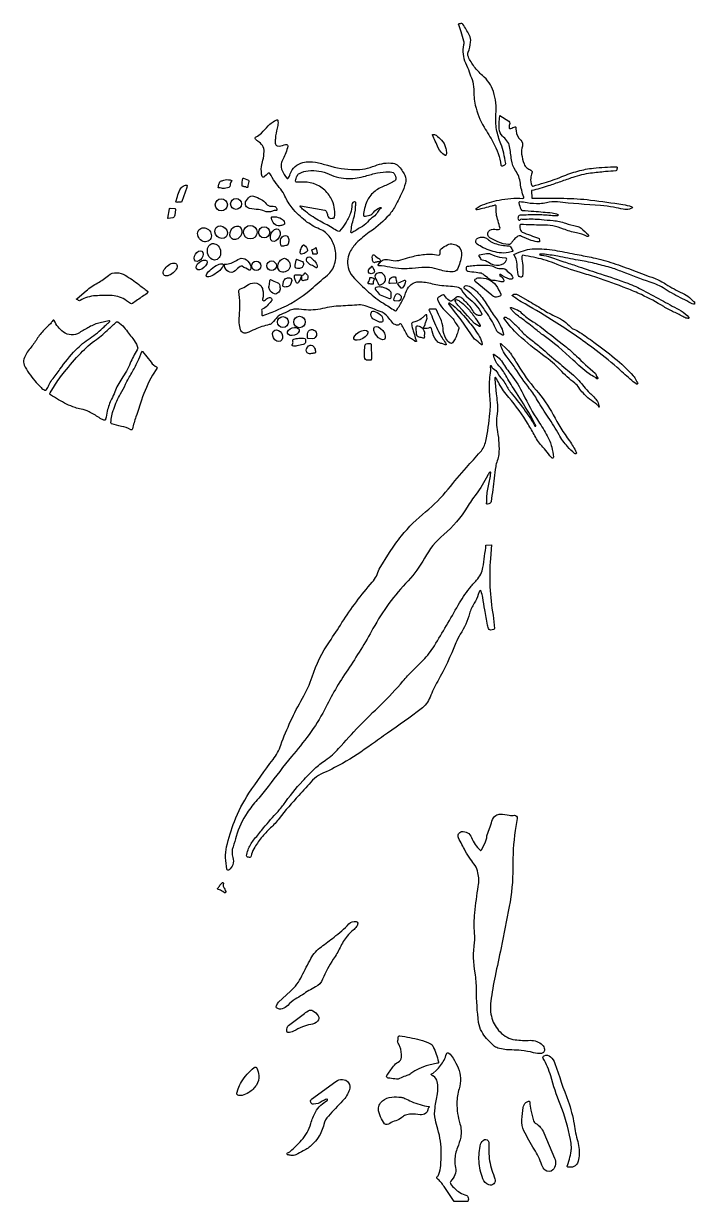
# Model space of a CAD drawing. Header units: millimetres. Extents: x 4131 to 16294, y 1859 to 7086.
# Drawn here: x 13585 to 16294, y 1863 to 6618 of the extents above; entities that cross this region are included whole.
import ezdxf

# ---------------------------------------------------------------- set-up
doc = ezdxf.new("R2010")
doc.units = ezdxf.units.MM

msp = doc.modelspace()

# ---------------------------------------------------------------- linework, layer by layer
at = {"color": 0}
for points in [[(15340.6, 6614.3), (15350.6, 6586, -0.025081), (15361.7, 6548.9, -0.115349), (15361.9, 6532.3, 0.164594), (15369.7, 6459.3, -0.021016), (15384.7, 6423, -0.000119), (15396, 6392, -0.088972), (15402.6, 6353.7, 0.053855), (15409.2, 6288.7, 0.086432), (15444.7, 6200.2, -0.010463), (15481.5, 6137.8, -0.091503), (15512.7, 6046.6, 0.436556), (15517.1, 6043.6, 0.055148), (15529, 6047.8, 0.344562), (15532, 6053.7, -0.004821), (15524, 6095.2, 0.055847), (15512.8, 6132.4, -0.054979), (15495.2, 6190.8, -0.070676), (15492.6, 6251.9, 0.10437), (15482.5, 6343.5, 0.141234), (15437.7, 6409.2, -0.060541), (15404.6, 6444.2, -0.05227), (15381.1, 6484.1, -0.201529), (15380.5, 6503, 0.064951), (15390.3, 6543.2, 0.149762), (15384.7, 6572.1, 0.019796), (15359.2, 6616, 0.290329), (15354.5, 6618.3, 0.003021), (15341.3, 6616.5, 0.631256), (15340.6, 6614.3, -6.406367)], [(15508, 6247.1), (15544.6, 6223.8, -0.323661), (15547.9, 6215.4, 0.05753), (15545.6, 6198, 0.56101), (15551.8, 6194.1, -0.044956), (15570.1, 6201.1, -0.483516), (15572.9, 6199, 0.009129), (15573.8, 6185.5, 0.189652), (15592.7, 6147, -0.292029), (15599.1, 6123, 0.108598), (15596.3, 6091.2, 0.053931), (15605.9, 6051.3, 0.143733), (15616.7, 6036.3, 0.059393), (15633.5, 6026.3, -0.40925), (15638, 6014.7, 0.07364), (15632.8, 5994.5, 0.13446), (15637.6, 5964.5, 0.386394), (15643.3, 5962, -0.01454), (15686.8, 5975.5, 0.029629), (15758.9, 6000.3, -0.029065), (15823.3, 6022.6, -0.043367), (15886.3, 6034.5, -0.018918), (15977.7, 6040.3, -0.541032), (15982, 6034, 0.095388), (15980.7, 6027.6, -0.395244), (15976.6, 6023.3, 0.007066), (15934.8, 6020.3, 0.010163), (15874.9, 6013.9, 0.052194), (15802.8, 5996.9, -0.000948), (15753.5, 5979.8, -0.000953), (15703.7, 5962.8, -0.028362), (15636.4, 5944.1), (15636.8, 5912.9), (15686.8, 5912.9, -0.001164), (15766.3, 5912.7, -0.029707), (15874.9, 5905.7, -0.006528), (16004.3, 5888, -0.045478), (16041.1, 5878.9, -0.654854), (16041.6, 5873.3, -0.047514), (16031.9, 5869.2, -0.137243), (16006.5, 5868.5, 0.018511), (15967.6, 5876.7, 0.024869), (15914.4, 5883.1, -0.007021), (15740.7, 5897.9, 0.085539), (15696.3, 5894.7, -0.050337), (15669.8, 5890.9, -0.053078), (15618.1, 5894.3, 0.010703), (15588.8, 5898.7, 0.534654), (15584.8, 5894.1, 0.020677), (15592.9, 5868.5, 0.298381), (15598.8, 5864, -0.005928), (15645.9, 5860.5, 0.000414), (15719, 5854.2, -0.113225), (15742.3, 5846.7, -0.748243), (15741.2, 5842.3, -0.033189), (15713.5, 5843.1, 0.026713), (15655.2, 5845.7, 0.001131), (15589.8, 5844.9, 0.269981), (15583.8, 5841.2, 0.169589), (15581.7, 5828.7, 0.722493), (15591, 5827.3, -0.330828), (15595, 5829.3, 0.06001), (15610.5, 5828.5, -0.041804), (15675.9, 5827.2, 0.006023), (15723.6, 5822.9, -0.065382), (15773.4, 5812.3, 0.042651), (15817.6, 5800.8, -0.138503), (15836.6, 5791.7, -0.004441), (15865.3, 5766.1, -0.867811), (15860.5, 5759, 0.066085), (15817.4, 5773.4, -0.045988), (15765.2, 5788.6, 0.096146), (15677.6, 5804.9, -0.017935), (15593.7, 5807.2, 0.426765), (15588.3, 5802.3, 0.102341), (15591.8, 5783.8, 0.197973), (15598.8, 5776.6, 0.021112), (15664.9, 5751.8, -0.289998), (15667.6, 5748.6, -0.001714), (15668.7, 5739.5, -0.471432), (15665.8, 5736.6, -0.06719), (15635.3, 5743, -0.023429), (15596.3, 5759, 0.287632), (15576.3, 5756.5, 0.052096), (15562.6, 5742.8, 0.033634), (15555.4, 5732.5, -0.275386), (15543.1, 5725.9, -0.099272), (15500.1, 5736.7, -0.021181), (15467.7, 5753.8, -0.456792), (15463, 5779, -0.29545), (15488.2, 5787.5, 0.145688), (15506.9, 5788.2, 0.377772), (15509.1, 5792, 0.033292), (15501, 5821.2, -0.106313), (15493.7, 5879.6, 0.518444), (15488, 5884.5, 0.001202), (15475.4, 5881.1, -0.007809), (15416, 5866.4, -0.71725), (15413.1, 5871, -0.122466), (15428.4, 5882.4, -0.048865), (15504.9, 5905.7, -0.064554), (15601.3, 5912.4, 0.53754), (15604.7, 5916.9, -0.054436), (15591.1, 5973.7, 0.1197), (15571.6, 6025, -0.118196), (15555.1, 6068, 0.003822), (15547.7, 6121.5, 0.142455), (15536.8, 6145.3, 0.027962), (15518.5, 6164.3, -0.201233), (15505.1, 6193.7, -0.042025), (15508, 6247.1, 0.591425)], [(14545.4, 6040.5), (14551.5, 6066.2, 0.047822), (14556.4, 6101.3, 0.162889), (14549.3, 6125.7, 0.101252), (14532.1, 6142.3, -0.088155), (14521.6, 6151.9, -0.483065), (14523.8, 6161, 0.097797), (14545.4, 6176.4, -0.001248), (14572.2, 6204.8, -0.098725), (14607.7, 6229.8, -0.471047), (14611.2, 6228, -0.115851), (14611.2, 6206.6, 0.018764), (14602.8, 6164.8, 0.03352), (14601.7, 6152.7, 0.008447), (14601.6, 6135, 0.340027), (14609.3, 6125.1, 0.182876), (14638, 6128.3, -0.172476), (14647.7, 6129.5, -0.419315), (14651.9, 6122.9, -0.063934), (14632.8, 6071.5, 0.065572), (14625.6, 6051.9, 0.171682), (14628.9, 6024.4, 0.050144), (14648.2, 5993.5, 0.505699), (14653.5, 5993.6, 0.073159), (14662.2, 6010.9, -0.263881), (14713.3, 6057.3, -0.103176), (14764.4, 6058.1, -0.02772), (14812.7, 6046, 0.072359), (14922.6, 6028.6, 0.102037), (15004.1, 6044.4, -0.133137), (15077.7, 6054, -0.163631), (15097.5, 6044.2, -0.093069), (15124, 6005.6, -0.167241), (15126.6, 5974.2, -0.051702), (15111.3, 5932.2, -0.004381), (15088.4, 5886.4, -0.06172), (15060.7, 5845.3, -0.062615), (14987.7, 5780.3, 0.035712), (14935, 5738.2, 0.07691), (14905.6, 5701.1, 0.186581), (14895.3, 5633, 0.131645), (14913.7, 5597.8, 0.024063), (14978.4, 5534, 0.042888), (15038.4, 5488.8, -0.002668), (15084, 5459.8, 0.430479), (15092.8, 5462, 0.001573), (15114.6, 5500.8, 0.046938), (15131.4, 5538.9, -0.319026), (15181.6, 5575.6, -0.078256), (15235, 5568, 0.051452), (15265, 5562.1, 0.001221), (15334.3, 5555.8, -0.257845), (15353.3, 5543, 0.110533), (15380.2, 5510.7, -0.101901), (15435.4, 5446.6, -0.477503), (15433.1, 5441, -0.072236), (15425.7, 5439.8, -0.121494), (15413.4, 5442.7, -0.15703), (15401.9, 5454.3, 0.059077), (15387.8, 5475.3, 0.020092), (15358.3, 5507, 0.127441), (15344.5, 5515, 0.292832), (15328.7, 5510.2, -0.089236), (15314.9, 5498.9, -0.291036), (15304.2, 5499.6, -0.084371), (15284.1, 5520, 0.389283), (15275.7, 5521.9, 0.008052), (15261, 5513, 0.371986), (15257.3, 5501.1, 0.082953), (15279.9, 5466.2, 0.022439), (15311.7, 5434.5, -0.088125), (15325, 5417.1, 0.064779), (15339.2, 5396.8, -0.27181), (15341.9, 5383.7, 0.00204), (15335, 5362.7, -0.08286), (15317.3, 5328.7, -0.399114), (15308.1, 5327.2, -0.117653), (15290.3, 5346.6, -0.116656), (15278.8, 5387.4, 0.109024), (15268.2, 5427, -0.032626), (15252.9, 5461.9, 0.422569), (15246.5, 5464.8), (15224.8, 5464.6, 0.577366), (15222.5, 5460.5, -0.04961), (15233.1, 5437.8, 0.044798), (15265.7, 5365.6, 0.023427), (15291.6, 5324.3, -0.46476), (15290.9, 5321.6, -0.248839), (15284.2, 5321.9, 0.093845), (15270.4, 5327, -0.132077), (15258.4, 5332.4, -0.092943), (15245.3, 5348.1, -0.095914), (15232.5, 5386.5, 0.497263), (15225.6, 5390.5, -0.111048), (15204.4, 5386.5, -0.576306), (15201.3, 5392.4, 0.08542), (15207.3, 5407, -0.076357), (15212.4, 5420.1, 0.15514), (15214.2, 5428.6, 0.000411), (15213.1, 5441, 0.518774), (15210, 5442.7, 0.098477), (15203.7, 5438.1, -0.032671), (15195, 5429.7, -0.087097), (15173.2, 5417, -0.00553), (15155.7, 5410.8, 0.341181), (15152, 5405.3, 0.060361), (15155.6, 5387.2, -0.002814), (15161.4, 5369.3, -0.024061), (15168.3, 5343, 0.122325), (15171.3, 5336.8, -0.669344), (15169.9, 5334.1, -0.145886), (15163.7, 5336.7, 0.036113), (15146.6, 5348.3, -0.139791), (15132, 5363.6, -0.00157), (15111.1, 5403.4, 0.517105), (15103, 5404.5, -0.275225), (15090.3, 5400.8, -0.174338), (15072.9, 5412.7, 0.019092), (15056, 5434.3, 0.131522), (15024.5, 5456.3, -0.005431), (14965, 5478.5, 0.110936), (14939.3, 5482.3, -0.00696), (14866.8, 5477.9, 0.047629), (14792, 5467.3, -0.089878), (14717.3, 5463, 0.042112), (14676.9, 5464.5, 0.11468), (14656.9, 5458.9, -0.037537), (14624.7, 5444.2, 0.131061), (14610.7, 5434.3, -0.008524), (14589.3, 5409.6, -0.158536), (14577.2, 5402.6, 0.054671), (14519.3, 5383.4, -0.013298), (14487.1, 5369.6, -0.440988), (14461.4, 5382.2, -0.097319), (14456.4, 5436.9, 0.059015), (14454.8, 5536.8, -0.362479), (14461.6, 5547.6, 0.082622), (14486.7, 5560.6, -0.160711), (14517.9, 5571.1, -0.290815), (14547.8, 5552.3, -0.050001), (14550.5, 5544.7, -0.132732), (14549.8, 5505.1, 0.756181), (14557.8, 5500.1, -0.070458), (14574.5, 5511.4, -0.837821), (14585.1, 5496.9, 0.015785), (14568.8, 5478.8, -0.142262), (14549, 5465.7, 0.350077), (14546.2, 5461.5, -0.03213), (14546.5, 5443.5, 0.542179), (14552.5, 5439.2, 0.004778), (14609.8, 5461.9, 0.082853), (14745.7, 5545.9, -0.005377), (14812.1, 5602.6, 0.150104), (14841.1, 5647.3, 0.11871), (14843.6, 5706.2, 0.104865), (14823, 5754.2, 0.141957), (14780.4, 5788.5, -0.067696), (14722.8, 5822.1, -0.05405), (14669.5, 5874, -0.070438), (14640.6, 5921.2, 0.071808), (14623.4, 5949.2, -0.0446), (14579.3, 6012.7, 0.492589), (14572.9, 6013.6, -0.034035), (14555.1, 5998.4, -0.541081), (14548.3, 6000.8, -0.078019), (14545.4, 6040.5, 0.501171)], [(15287.2, 6086), (15287.2, 6086, -0.159078), (15259.1, 6117, 0.005607), (15236, 6169, -0.516771), (15236.9, 6170.7, -0.180535), (15250.5, 6167, -0.045675), (15272.7, 6147.9, -0.130019), (15289.2, 6118.2, -0.037844), (15292.6, 6099.4, -0.13267), (15290.4, 6086.5, -0.534095), (15287.2, 6086, 0.176153)], [(14473.5, 5994.4), (14492.8, 5985.4, -0.393725), (14494.8, 5980.5, 0.084404), (14490.6, 5959.5, -0.548133), (14485.9, 5956.7, 0.0834), (14476.2, 5959.6, 0.036537), (14471.8, 5959.9, -0.369453), (14468, 5963, -0.136169), (14471, 5992.7, -0.308315), (14473.5, 5994.4, 6.512065)], [(14703.3, 5882.7), (14801.7, 5864.9, -0.217294), (14807, 5861.2, -0.102165), (14811.9, 5847, 0.154061), (14817.7, 5834.5, 0.261342), (14826, 5831.8, -0.034618), (14836.4, 5833, 0.365695), (14840.9, 5837.3, 0.056055), (14841, 5867.1, 0.076127), (14831.4, 5903.3, 0.106377), (14800.9, 5945.6, 0.210307), (14703.4, 5977.9, -0.031337), (14688.7, 5977.4, -0.454733), (14683.5, 5983.8, -0.058987), (14688.8, 6002, -0.167948), (14698.9, 6013.2, -0.102578), (14734.8, 6024.2, -0.129893), (14819.3, 6010.1, 0.101682), (14897.6, 5992.6, 0.08182), (14965.5, 6002.6, -0.027778), (15014, 6015.1, -0.047158), (15059.2, 6019.8, -0.040027), (15072.6, 6018.9, -0.213557), (15081.3, 6013.3, -0.150536), (15088, 5989.8, -0.251123), (15084.3, 5983.3, -0.054326), (15042.8, 5962.8, 0.087619), (14999.3, 5937.6, 0.119421), (14971.3, 5899.4, 0.074207), (14957.4, 5844, 0.434103), (14959.9, 5841.1, 0.091093), (14982.9, 5844.5, 0.145877), (14997.7, 5855.2, -0.133142), (15025.4, 5876, -0.885264), (15027.7, 5871.8, 0.111451), (15014.1, 5856.5, -0.109572), (14998.4, 5838.6, 0.050928), (14974, 5816.6, -0.089595), (14945.1, 5794.3, 0.02745), (14926.2, 5783.1, -0.01902), (14911.1, 5773.9, -0.602953), (14907.1, 5776.5, -0.053761), (14917.8, 5830.5, 0.065138), (14925.7, 5876.4, -0.008567), (14926.8, 5893.7, 0.481681), (14921.1, 5898.9, 0.158842), (14914.7, 5895.7, 0.207181), (14910.9, 5886.4, -0.098783), (14905, 5852.4, -0.044311), (14885.2, 5812.2, -0.049268), (14861.4, 5780.6, -0.354715), (14854.1, 5779.5, -0.005623), (14831, 5793.6, 0.026342), (14804.2, 5808.4, -0.039613), (14746.9, 5842.2, -0.019465), (14715.7, 5865.9, -0.073311), (14702.1, 5880.9, -0.657916), (14703.3, 5882.7, 13.501336)], [(14199.5, 5898.6), (14206.2, 5920.5, -0.036768), (14216.3, 5946.7, -0.142564), (14229.5, 5961.5, -0.093861), (14241.8, 5966.4, -0.625812), (14245.7, 5961.2, 0.154915), (14244.8, 5956), (14224.4, 5900.2, -0.350605), (14218.7, 5896.8, 0.084472), (14203.4, 5896.2, -0.396911), (14199.5, 5898.6, 0.391131)], [(14425, 5982.3), (14421.8, 5977.5, 0.166063), (14418.7, 5965.2, -0.330804), (14413.5, 5956.9, -0.091609), (14390.7, 5952.5, -0.077302), (14384.7, 5953.4, 0.104445), (14373.1, 5954.5, -0.516005), (14371.2, 5956.5, 0.023417), (14372.8, 5965.6, -0.098416), (14377.2, 5978.7, -0.258387), (14384.4, 5983.1, 0.096545), (14389.6, 5984.4, -0.060499), (14398.8, 5987.3, -0.136908), (14425.2, 5984.9, -0.515719), (14425.6, 5983.3, 0.053047), (14425, 5982.3, -0.905989)], [(14481.8, 5899), (14492.8, 5914.3, -0.3263), (14514.1, 5921.2, -0.041827), (14544.3, 5908.4, -0.110925), (14565.1, 5890.8, 0.251054), (14586, 5881.1, -0.062917), (14599.4, 5880.2, -0.137889), (14602.1, 5878.9, -0.215932), (14607.6, 5866, -0.43995), (14604.3, 5863, 0.124035), (14589.8, 5861, -0.199272), (14557.3, 5861.2, 0.075634), (14534.2, 5867.1, -0.017821), (14497.2, 5872.1, -0.47316), (14481.8, 5899, 0.840965)], [(14176.9, 5872.3), (14195.8, 5871.3, -0.468935), (14198.2, 5868.2), (14195.6, 5844.2, -0.289554), (14187.6, 5834.3), (14169.4, 5830.9, -0.54102), (14167.7, 5832.7), (14173.8, 5869.7, -0.364897), (14176.9, 5872.3, 4.518293)], [(14589, 5838.4), (14598.3, 5838.2, -0.135457), (14626.5, 5829.7, -0.178955), (14638.7, 5813.9, -0.414579), (14634.1, 5805.2, -0.039052), (14619.9, 5802, -0.245104), (14597.6, 5809.8, -0.135213), (14585.9, 5832, -0.132838), (14586.2, 5836.8, -0.395555), (14589, 5838.4, 14.69858)], [(14624.3, 5723.4), (14622.7, 5734.1, -0.167754), (14626.1, 5752.9, -0.287508), (14643.1, 5762.2, -0.207107), (14651.3, 5758, -0.202302), (14656, 5742.6, -0.017683), (14654, 5729.1, -0.307664), (14647.6, 5722.5, 0.001422), (14630.9, 5719.1, -0.415507), (14624.3, 5723.4, 0.454416)], [(15559.8, 5697.7), (15543.3, 5694.1, -0.089901), (15505.9, 5693, -0.078883), (15441.1, 5713.3, -0.035237), (15416.1, 5728.1, -0.381478), (15412.1, 5744.7, -0.185073), (15422.1, 5753.5, -0.097802), (15439.1, 5756.1, -0.126959), (15453.7, 5751.7, -0.045707), (15465.8, 5742.7, 0.107859), (15487.3, 5730.6, 0.062336), (15544.3, 5720.5, -0.219174), (15550.8, 5717.1, -0.057884), (15560.6, 5700.8, -0.342949), (15559.8, 5697.7, -0.826265)], [(14730.8, 5698.7), (14726.3, 5695, -0.131224), (14707.9, 5686.9, -0.355044), (14703.5, 5689.5, -0.18646), (14703.7, 5704.4, -0.044247), (14713, 5722.8, -0.430035), (14718.1, 5723.9, -0.208804), (14731.6, 5701.8, -0.188138), (14730.8, 5698.7, -0.831763)], [(14768.3, 5687.5), (14760.7, 5687.7, 0.017924), (14754.2, 5687.5, -0.418821), (14752.8, 5688.8, 0.134697), (14748.5, 5702.7, -0.432691), (14749, 5704.9, -0.049682), (14761.5, 5710.3, 0.281308), (14763.4, 5712.5, -0.829575), (14766.1, 5712.6, 0.01715), (14769.8, 5697.8, -0.097985), (14770.4, 5690.3, -0.262629), (14768.3, 5687.5, -0.489939)], [(15016.4, 5643.7), (15029.1, 5658.8, -0.24781), (15046.9, 5666, -0.018528), (15077.5, 5661.8, 0.120539), (15108, 5663.8, -0.006645), (15145.3, 5675, -0.038709), (15196.6, 5685.5, -0.077303), (15260.9, 5683.6, 0.324181), (15266.3, 5686.2, 0.190294), (15267.4, 5695, -0.278442), (15271.4, 5708.2, -0.076063), (15296.5, 5724.9, -0.302974), (15341, 5717.9, -0.251086), (15353.6, 5681.4, -0.070239), (15337, 5627.2, -0.283907), (15320, 5616.1, -0.086614), (15264.4, 5624.3, 0.056103), (15224, 5632.8, 0.047833), (15192.6, 5632.8, -0.01045), (15142, 5629, -0.019715), (15110.7, 5628.5, -0.050696), (15064.6, 5634.3, 0.04455), (15019.4, 5640.6, -0.146923), (15016.4, 5641.7, -0.515141), (15016.4, 5643.7, 2.012164)], [(16293.9, 5485.9), (16289.9, 5485.9, -0.136476), (16279.9, 5488.7, 0.024567), (16246.3, 5506.8, -0.031263), (16175.1, 5546.3, 0.06466), (16115, 5574.6, -0.02053), (16003.6, 5615.6, 0.027192), (15953, 5633.4, 0.013843), (15890.2, 5649.9, 0.014529), (15824.3, 5663.2, -0.006845), (15742.4, 5678.5, 0.026055), (15681.2, 5687.5, 0.071401), (15670.2, 5687, 0.766859), (15670, 5684, 0.065304), (15676.7, 5682.6, -0.068424), (15713.2, 5674.9, 0.010529), (15773.8, 5654.4, -0.007829), (15827.4, 5636.7, 0.006923), (15915.2, 5607.5, -0.012311), (16024.5, 5569.8, -0.037696), (16088, 5540.4, 0.006451), (16168.6, 5497, -0.006816), (16240.4, 5458.2, -0.103395), (16271, 5431.6, -0.678795), (16268.4, 5427.2, -0.088196), (16251.5, 5433.2, 0.024058), (16211.3, 5453.6, -0.03222), (16169.7, 5475.5, 0.028759), (16079.9, 5523.7, 0.015545), (16021.4, 5548.6, 0.013055), (15899.2, 5592.7, 0.009233), (15834, 5613, -0.026577), (15727.1, 5650.4, 0.053465), (15643.5, 5674.7, -0.006556), (15601.6, 5682.7, 0.373044), (15597.9, 5680.6, 0.142235), (15597.1, 5667.2, -0.090177), (15599.8, 5599.2, -0.423711), (15593, 5594.2, -0.311783), (15582.7, 5604.3, -0.041309), (15578.3, 5645.2, 0.144275), (15565.3, 5685.6), (15586.3, 5694.9, -0.108195), (15656, 5709.1, -0.040434), (15740.3, 5701, -0.004527), (15821, 5685.8, -0.003566), (15884.4, 5672.9, -0.028566), (15966.1, 5650.6, -0.008893), (16048.5, 5621.3, -0.001599), (16132, 5589.7, -0.05189), (16178.7, 5566.1, 0.038102), (16245.6, 5529.9, -0.067066), (16274.3, 5512.1, -0.041479), (16290.1, 5496.7, 0.26538), (16293.9, 5495.4)], [(14395.2, 5646.9), (14404.8, 5647.4, 0.085877), (14428.7, 5653, 0.057849), (14450.4, 5665.4, -0.280061), (14478.5, 5667.8, -0.167058), (14500.1, 5646, -0.195954), (14501.4, 5624.7, -0.450038), (14496.5, 5622.6, -0.02429), (14467.8, 5638.1, 0.304146), (14459.9, 5637.7, 0.036969), (14439.2, 5619.8, -0.363403), (14411.6, 5617.3, -0.182383), (14396, 5640.1, -0.066816), (14395.2, 5646.9, 0.274165)], [(14689.7, 5665.9), (14706.9, 5659.5, -0.375381), (14714.9, 5644.6, -0.110028), (14709.8, 5633.9, -0.204687), (14703.4, 5630.3, -0.042589), (14686.3, 5630, -0.397182), (14681.2, 5635.5, -0.082262), (14686.1, 5663.4, -0.038212), (14687.2, 5665.9, -0.423873), (14688.5, 5666.3), (14689.7, 5665.9)], [(14743.3, 5675.2), (14756.4, 5663.6, -0.104108), (14769.5, 5646.1, -0.167645), (14770.6, 5635.2, -0.53326), (14764.7, 5633, 0.056608), (14746.9, 5642.9, -0.156316), (14729.2, 5657.9, -0.182408), (14727.2, 5667.6, -0.523174), (14743.3, 5675.2, -20.952662)], [(15022.1, 5656.5), (15016.5, 5656.3, 0.101655), (15003.7, 5653.2, -0.425356), (14996.7, 5655.9, -0.139339), (14993.6, 5680.8, -0.609707), (15001.7, 5683.5, 0.054034), (15022, 5667.7, -0.356915), (15025.2, 5658.2, -0.368218), (15022.1, 5656.5, -0.290167)], [(15531.3, 5671.3), (15518, 5672.7, -0.090101), (15479.8, 5683.8, 0.141566), (15454.6, 5688.5, 0.040385), (15425.1, 5683.1, 0.640069), (15424.1, 5677.8, -0.191302), (15429.7, 5669.4, 0.338198), (15436.2, 5663.8, -0.142955), (15462.6, 5654.5, 0.186042), (15506.1, 5643.1, 0.263206), (15535.7, 5664.5, 0.552734), (15531.3, 5671.3, -0.381696)], [(13800.9, 5507.6), (13838, 5539.3, -0.051807), (13884.4, 5571.3, 0.051541), (13927.7, 5601, -0.192945), (13961.2, 5612.3, -0.117277), (13994.8, 5602.3, -0.036409), (14050.6, 5564.4, 0.010465), (14085, 5538.3, -0.461584), (14085.5, 5532, -0.056913), (14065.7, 5516.3, 0.026153), (14025, 5487.9, -0.326736), (14016.7, 5487.7, -0.010827), (14000.4, 5499.4, 0.153572), (13942.5, 5519.9, 0.023772), (13875.6, 5519.1, 0.118438), (13813.5, 5500.2, -0.272052), (13807.2, 5500.2, -0.006784), (13800.1, 5504.5, -0.735478), (13800.9, 5507.6, 2.150822)], [(14993.8, 5635.6), (14996.1, 5631, 0.00024), (15000.6, 5622.4, -0.320216), (14999.1, 5612.5, -0.273478), (14984.8, 5608.5, -0.48531), (14978.5, 5623.3, -0.046783), (14983.3, 5630.4, -0.192585), (14987.4, 5632.6, 0.349813), (14989.2, 5634.4, -0.031211), (14989.7, 5637.4, -0.706946), (14993.1, 5637.8, -0.06462), (14993.8, 5635.6, -1.963469)], [(15023.7, 5562.6), (15036.5, 5569.3, 0.232135), (15046.1, 5582.2, 0.242007), (15038.9, 5605.7, 0.250932), (15019.1, 5612, 0.198564), (15005, 5602.9, 0.281272), (15004.5, 5592.6, -0.008435), (15018.6, 5565.2, 0.335842), (15023.7, 5562.6, 1.996572)], [(15426.6, 5610.8), (15412, 5612.8, 0.00365), (15379.2, 5617.1, -0.404783), (15373.3, 5624.5, 0.037488), (15373.4, 5634.2, -0.409533), (15377.3, 5638.6, 0.011264), (15400.1, 5640.9, -0.05024), (15460.5, 5642.2, -0.100199), (15490.1, 5633.7, 0.174204), (15517.9, 5629.9, -0.223001), (15527.8, 5627.6, -0.012224), (15548.6, 5610.4, -0.141123), (15560, 5592.9, -0.438051), (15556.1, 5586.3, -0.130739), (15546.8, 5586.7, -0.085235), (15511.1, 5605.1, 1.01484), (15508.4, 5601.4, -0.133545), (15524.3, 5582, -0.504563), (15521, 5576.1, -0.102169), (15506.5, 5577.2, 0.063476), (15483.7, 5580.8, -0.156056), (15463.7, 5587.9, -0.011518), (15440.6, 5606.2, 0.190557), (15426.6, 5610.8, -0.538604)], [(14620.3, 5553.9), (14621, 5549.6, -0.252338), (14615.6, 5534.4, -0.030567), (14607.5, 5527.8, -0.241007), (14598.8, 5526.5, -0.202289), (14577.6, 5545.5, -0.180696), (14576.4, 5559.4, 0.061901), (14579.7, 5581.4, -0.576529), (14584.3, 5583.9, 0.0711), (14609, 5573.3, -0.274018), (14618, 5564.2, -0.009623), (14620.3, 5553.9, -3.070638)], [(14632.4, 5558.8), (14634.9, 5576.3, -0.250123), (14644.4, 5589.4, -0.133005), (14658.6, 5592, -0.423686), (14667.8, 5580.9, -0.090237), (14663, 5565, -0.188821), (14653.9, 5557, -0.112451), (14636.7, 5554.7, -0.348344), (14632.4, 5558.8, 0.295924)], [(14682.1, 5603.8), (14700.1, 5604, -0.437493), (14705.6, 5598.1, -0.160611), (14698.7, 5581.3, 0.126108), (14694.8, 5573.2, -0.685058), (14687.6, 5572, -0.016889), (14681.5, 5583, -0.095839), (14679.2, 5591.1, -0.0556), (14679.5, 5601.1, -0.321236), (14682.1, 5603.8, 2.901411)], [(14710.9, 5602.1), (14714.9, 5604, 0.232981), (14719.8, 5610.1, -0.647201), (14723.3, 5610.9, 0.061002), (14731, 5602.6, -0.257157), (14733.3, 5596.9, 0.005166), (14732, 5586.5, -0.310921), (14729.2, 5583.4, -0.030593), (14712.9, 5580.2, -0.454788), (14709.3, 5583.4, 0.024598), (14708.6, 5600.3, -0.29327), (14709.1, 5601.3, -0.048636), (14710.9, 5602.1, 1.912529)], [(15000.8, 5585.5), (14999, 5582.3, 0.203833), (14997.2, 5568.9, -0.540284), (14994.3, 5565.6, 0.009502), (14979.7, 5567.3, -0.551476), (14976.8, 5572.9, 0.092345), (14982.6, 5588.2, 0.014896), (14983, 5591, -0.41831), (14985.8, 5593.2, -0.093389), (15001.5, 5588.1, -0.771659), (15000.8, 5585.5, -0.330303)], [(15090.4, 5569.7), (15065.1, 5568.6, -0.555325), (15061.6, 5573.8, 0.122692), (15063.6, 5585, -0.286877), (15066.6, 5590.6, -0.080889), (15081.1, 5596.1, -0.404921), (15087.7, 5591.9, -0.019931), (15091.4, 5573.3, -0.21368), (15090.4, 5569.7, -0.88789)], [(15109.8, 5550.5), (15097.9, 5564.2, -0.483225), (15099.2, 5571.3, -0.040561), (15123.7, 5581.8, -0.546145), (15127.4, 5578.8, -0.162639), (15114.8, 5551.2, -0.352271), (15109.8, 5550.5, -0.038823)], [(15475.6, 5521.6), (15409.2, 5577.2, -0.459212), (15409.1, 5586, -0.169868), (15422.6, 5591.5, -0.102224), (15462.1, 5585.3, -0.154081), (15492.5, 5561.5, -0.056358), (15511.9, 5525.1, -0.421603), (15508.8, 5518.2, 0.029955), (15500.1, 5514.4, -0.189618), (15489.9, 5513.4, -0.12013), (15475.6, 5521.6, 0.067862)], [(15025.1, 5523), (15059.2, 5509, 0.32774), (15069.6, 5511.6), (15069.6, 5528.5, 0.248801), (15063.3, 5540.5, 0.092489), (15033.9, 5553.4, 0.124417), (15007.9, 5552.9, 0.535005), (15005.4, 5545.5, -0.005666), (15020.3, 5526, 0.18487), (15025.1, 5523, 2.770141)], [(15101, 5497.6), (15083.9, 5498.2, -0.463214), (15080.2, 5502.9, -0.080932), (15088.2, 5524.2, -0.419711), (15098.1, 5526.8, -0.165657), (15109.3, 5517.4, -0.331628)], [(15519.5, 5360.6), (15505, 5368.6, -0.167599), (15494.7, 5379.8, 0.047656), (15458, 5446.5, 0.012697), (15427.4, 5489.1, 0.081763), (15367.5, 5546, -0.777135), (15372.7, 5560.6, -0.129439), (15395.6, 5552.2, -0.064822), (15426.9, 5523.5, -0.040559), (15461.2, 5475.4, 0.02497), (15494.4, 5425.7, -0.057653), (15514.1, 5391.5, -0.054598), (15523.1, 5362.3, -0.781354), (15519.5, 5360.6, 0.221652)], [(15581, 5523.1), (15620.7, 5500.3, -0.009755), (15679.6, 5464.8, 0.034524), (15737.3, 5433.9, -0.103483), (15794.5, 5392.3, 0.122293), (15806.5, 5384.2, -0.059263), (15831.6, 5371.5, -0.013631), (15887.4, 5332.3, -0.007639), (15971.2, 5267.9, -0.043428), (16047.1, 5196.2, -0.077556), (16052.8, 5187.3, 0.055313), (16064.4, 5167.3, -0.843661), (16060.1, 5162.8, -0.033413), (16034.3, 5182.8, 0.001767), (15981.5, 5229.6, 0.020352), (15884.4, 5308.1, 0.020324), (15717.4, 5422.1, 0.011845), (15594.7, 5494.8, -0.041939), (15565.3, 5514.6, 0.080628), (15560.1, 5517.6, -0.564147), (15559.2, 5522.1, -0.186596), (15569.6, 5526.1, -0.123237), (15581, 5523.1, 21.590151)], [(15406.5, 5344.4), (15351.6, 5421.4), (15325.3, 5456), (15301.7, 5487.1, -0.849083), (15304.5, 5490.1, 0.015741), (15318.8, 5481.1, -0.104956), (15318.8, 5481.1, -0.041495), (15384.7, 5411.8, -0.045414), (15426.1, 5353.1, 0.019247), (15426.1, 5353.1, -0.137974), (15436.7, 5323.8, -0.677584), (15433.1, 5322, 0.018625), (15406.5, 5344.4, -0.138726)], [(15425.4, 5395.1), (15406.5, 5407.9), (15377.9, 5437.6), (15358.8, 5459.9), (15338.5, 5481.7, -0.105644), (15328.1, 5499, -0.59266), (15332.3, 5503.5, -0.093413), (15345.3, 5497.6, -0.046292), (15373.5, 5473.5, -0.038443), (15403.1, 5438.1, 0.00315), (15410.4, 5428, -0.036466), (15428.5, 5399.1, -0.642836), (15425.4, 5395.1, -0.499298)], [(15554.9, 5471.5), (15573.9, 5464.4, -0.106217), (15594.8, 5451, 0.060332), (15642.9, 5413.7, -0.031645), (15677.8, 5389.6, 0.000634), (15771, 5316.6, -0.029521), (15817.4, 5275.7, 0.022267), (15892.9, 5207.2, -0.155507), (15895.6, 5203, 0.100672), (15903.5, 5187.1, -0.966093), (15900.3, 5184.5, 0.105219), (15892.2, 5190.4, -0.059322), (15868.3, 5204.7, -0.0259), (15804.2, 5259.7, 0.03361), (15681.7, 5361.4, -0.016393), (15644.8, 5390, 0.021034), (15592.4, 5429.8, -0.058671), (15558.1, 5460.2, -0.036353), (15551.1, 5469.3, -0.650551), (15552.8, 5471.9, -0.0237), (15554.9, 5471.5, -42.037032)], [(15022.2, 5412.6), (15001, 5423.1, -0.266776), (14987.7, 5443, -0.192489), (14991.6, 5455.2, -0.311942), (14999, 5457.3, -0.08242), (15026.1, 5442.7, -0.227458), (15035.5, 5423.9, -0.026575), (15035.3, 5417.3, -0.330591), (15031, 5412.4, -0.113108), (15022.2, 5412.6, -0.260624)], [(15546.8, 5424.1), (15559.4, 5412.6, -0.026418), (15590.4, 5381.4, 0.053624), (15633.1, 5342.7, -0.024432), (15673.9, 5310, 0.009327), (15743.3, 5250.6, -0.006789), (15805, 5198.4, -0.053556), (15847.3, 5152.9, 0.054903), (15871.8, 5126.6, -0.069691), (15901.9, 5092.4, -0.118832), (15909.5, 5071.1, -0.896088), (15907.4, 5070.6, 0.169207), (15900.1, 5080, -0.06317), (15844.2, 5126.9, -0.044379), (15827.6, 5148.4, 0.086454), (15810.9, 5166.6, -0.03871), (15751.8, 5220, 0.047633), (15686.4, 5277, -0.030491), (15584, 5360.2, -0.05565), (15525.5, 5427.4, -0.590152), (15528.4, 5433.3, -0.174018), (15535.6, 5431.1, 0.044845), (15546.8, 5424.1, -19.654458)], [(13928.7, 5418.1), (13894.7, 5410.3, 0.070013), (13849.7, 5393, 0.012578), (13810.8, 5370.2, -0.307517), (13745.8, 5372.8, -0.131801), (13709.2, 5418.9, 0.633786), (13702.6, 5419.1, -0.082051), (13693.2, 5406.5, 0.004895), (13668, 5381.4, 0.057489), (13638.5, 5343.8, -0.040203), (13611.4, 5306.8, 0.096959), (13586.7, 5263.5, 0.188029), (13587.9, 5239.7, 0.050544), (13606.8, 5206.5, 0.040147), (13656, 5148.3, 0.098262), (13670.6, 5138.4, 0.340691), (13677.2, 5140.2, 0.07105), (13687.5, 5158.4, -0.077339), (13699.8, 5179.6, 0.017234), (13732.1, 5222.5, -0.037065), (13795.7, 5300.3, -0.058578), (13853.5, 5348.5, 0.0518), (13910.1, 5394.4, -0.029569), (13924.2, 5406.8, 0.033953), (13932.4, 5414.3, 0.704426), (13930.5, 5418.2, -0.040378), (13928.7, 5418.1, -0.412032)], [(13692.9, 5126.7), (13710.1, 5155.4, -0.035722), (13750, 5212.2, -0.01706), (13816.1, 5287.9, -0.050844), (13879.6, 5343.3, 0.043234), (13927.8, 5384, -0.026359), (13960.1, 5413.4, -0.309393), (13965.6, 5413.8, -0.10231), (13991.6, 5391, 0.004755), (14026, 5346.3, -0.058729), (14044.4, 5316, -0.251498), (14043.5, 5300.8, 0.039467), (14015.8, 5247.2, -0.052444), (13981.5, 5184.8, 0.063236), (13953.3, 5130.7, -0.033667), (13940.5, 5102.1, 0.075542), (13923.3, 5053.3, -0.012158), (13916.3, 5020.7, -0.448517), (13909.6, 5017.1, -0.060709), (13889.7, 5027.2, 0.03423), (13849.4, 5050.6, 0.067189), (13817.1, 5061.5, -0.035427), (13793.2, 5067.8, -0.055892), (13725.9, 5099.7, 0.009279), (13693.8, 5118.8, -0.510675), (13692.9, 5126.7, 1.028782)], [(14752.9, 5345.9), (14734.6, 5346.1, -0.370112), (14731.9, 5348.6, -0.089176), (14732.8, 5370.7, -0.203204), (14739.4, 5379.9, -0.250506), (14757, 5381, -0.350345), (14767.8, 5359.3, -0.324327), (14752.9, 5345.9, -0.5107)], [(15171.6, 5364.5), (15170.5, 5391.3, -0.451557), (15177, 5397.6, -0.178034), (15195, 5389.2, -0.218279), (15203.6, 5365.7, 0.034327), (15203.4, 5351.7, -0.51256), (15198.9, 5348, 0.011292), (15182.1, 5352.2, -0.331295), (15171.6, 5364.5, 0.279588)], [(14696.5, 5347.8), (14711.3, 5348.7, -0.115938), (14720.3, 5347.2, -0.316211), (14722.9, 5342.9, 0.062275), (14723.6, 5333.2, -0.223065), (14722.2, 5327.6, -0.176937), (14714, 5322.7, 0.019329), (14688.9, 5317, -0.118208), (14672.4, 5316.5, -0.570861), (14670.1, 5323, 0.268335), (14672.4, 5334.8, -0.411235), (14676.5, 5343.6, -0.071918), (14696.5, 5347.8, 1.997775)], [(14986.2, 5258.7), (14970.1, 5259.4, -0.358051), (14963, 5265.8, -0.095594), (14965, 5321.2, -0.39491), (14973.2, 5326.7, 0.074389), (14983.9, 5326.5, -0.487572), (14988.8, 5321.7), (14989.8, 5267, -0.073666), (14989.1, 5261, -0.328816), (14986.2, 5258.7, -0.351745)], [(15512.8, 5325.9), (15535.2, 5305.2, -0.057086), (15550.9, 5286.9, -0.013838), (15580.2, 5240.9, 0.043256), (15654.3, 5138.7, -0.055582), (15723.6, 5038.1, 0.033999), (15789.4, 4933, -0.040672), (15817, 4887.6, -0.842744), (15809.4, 4882, -0.015867), (15782, 4910, -0.059792), (15747.2, 4958.4, 0.025981), (15703.8, 5028.5, -0.020928), (15660.3, 5097, 0.034515), (15628.6, 5144.1, -0.021692), (15569.2, 5227.8, 0.026213), (15537.8, 5271, -0.058727), (15518.7, 5301.4, -0.066099), (15510.9, 5325.6, -1.020815), (15512.8, 5325.9, -2.204054)], [(14065.3, 5294.3), (14099.8, 5250.5, 0.104808), (14122.2, 5231.8, -0.545836), (14122.7, 5226.2), (14106, 5198, 0.058919), (14061.6, 5098.2, -0.011956), (14039, 5030.9, 0.035713), (14025, 4981.8, -0.507379), (14017.9, 4978.5, 0.083526), (13980.4, 4992, -0.035446), (13940.8, 5002.2, -0.343242), (13937.6, 5007.1, -0.065743), (13948.9, 5062, -0.044437), (13976.4, 5122.8, 0.015382), (13996.9, 5162, -0.024174), (14021.8, 5207.5, 0.033284), (14045.5, 5252.8, 0.010856), (14062.5, 5293.9, -0.582685), (14065.3, 5294.3, -3.856659)], [(15484, 5283.1), (15499.1, 5272.1, -0.099619), (15519, 5250.2, 0.033452), (15553.7, 5200.1, -0.057987), (15602.6, 5121.7, 0.035148), (15664.1, 5012.2, -0.018878), (15699.7, 4953.6, -0.06417), (15717.7, 4908.3, -0.040705), (15724.6, 4867.7, -0.719737), (15717.5, 4864.6, -0.029376), (15704.3, 4881.1, 0.034321), (15682.3, 4908, -0.065048), (15649.5, 4953.6, 0.01222), (15622.4, 5001.1, 0.043228), (15544.3, 5108.4, -0.055673), (15505.8, 5164.1, 0.014249), (15491.9, 5188.4, 0.613483), (15488.4, 5188.2, 0.204722), (15488.5, 5182.9), (15493.8, 5123.7, 0.008373), (15497.3, 5089.8, -0.06705), (15496.8, 5042.7, 0.084846), (15498.5, 4969.8, -0.066877), (15503.9, 4879, -0.079143), (15497.7, 4852.7, 0.064705), (15491.5, 4829.3, 0.002321), (15479.6, 4736.4, -0.008842), (15472.9, 4688.6, -0.211585), (15468.5, 4681.9, -0.094667), (15458.4, 4677.8, -0.565951), (15454.1, 4682.5, 0.081008), (15456.1, 4698.1, -0.072801), (15462, 4752.3, 0.033492), (15471.9, 4804.1, 0.783687), (15466.5, 4806.2, 0.034171), (15458.1, 4792.1, -0.045031), (15412.2, 4718.3, 0.023846), (15376.2, 4665.7, -0.078631), (15281.4, 4555.2, 0.092428), (15203.7, 4459.3, -0.066146), (15137.6, 4368.5, 0.064296), (14995.9, 4175.4, -0.022886), (14893.8, 4008.9, 0.033789), (14799.8, 3847.7, -0.047012), (14737.7, 3747.6, -0.010259), (14667.2, 3658.4, 0.012072), (14573, 3538.5, -0.020967), (14528.7, 3484.1, 0.030867), (14487.8, 3431.9, 0.085315), (14443.9, 3336.5, -0.020998), (14430.8, 3294.6, 0.164493), (14429.9, 3251.3, -0.160487), (14429.6, 3221.7, -0.135686), (14415.3, 3200.8, -0.587469), (14405.8, 3204.4, -0.020945), (14400.9, 3249.9, -0.07464), (14404.7, 3294.4, -0.033643), (14436.6, 3396.9, -0.054136), (14495.2, 3510.4, -0.016727), (14592.4, 3646.9, 0.077531), (14624.1, 3705.4, -0.045393), (14711.4, 3894.2, 0.051757), (14750.2, 3980.9, -0.070602), (14820, 4122.5, 0.007859), (14870.8, 4199.6, -0.036316), (14992.6, 4363, 0.107539), (15021.1, 4415.5), (15063, 4482.4, -0.030847), (15111.2, 4549.7, -0.051307), (15208.5, 4646.9, 0.052906), (15299.7, 4738.7, -0.012807), (15373.5, 4825.9, -0.000456), (15429.6, 4888.7, 0.133697), (15451.4, 4932.2, 0.024609), (15468.3, 5044.8, 0.049907), (15468.3, 5112.3, -0.042502), (15467.3, 5181.5, -0.019669), (15471.2, 5217, 0.114705), (15469.8, 5234.2, -1.039813), (15474.1, 5235.4, 0.212512), (15481.5, 5225.6, -0.147999), (15499.5, 5207.2, 0.062923), (15517, 5181.9, -0.061229), (15531.8, 5160.7, 0.051686), (15557.3, 5122.5, -0.015898), (15611.1, 5053.4, -0.028053), (15650, 4993.2, 1.041786), (15653.7, 4995.5, -0.038717), (15645.4, 5009.8, 0.025304), (15624.6, 5048.5, 0.008235), (15567.6, 5138.8, -0.01993), (15532.4, 5197.8, 0.065464), (15504.1, 5236.7, -0.074632), (15490.3, 5256.4, -0.085713), (15482.4, 5282.6, -0.838306), (15484, 5283.1, -3.492453)], [(14729.1, 5307), (14733.1, 5313.7, -0.324549), (14746.8, 5319.6, -0.245598), (14760.4, 5308.1, -0.096071), (14763.7, 5291.3, -0.437506), (14760, 5287.9, 0.111996), (14752.6, 5286.8, -0.169681), (14735.3, 5286.2, -0.473097), (14727.7, 5304.7, -0.013936), (14729.1, 5307, 0.822039)], [(15452.2, 4512.9), (15473.9, 4513.3), (15469.8, 4458.4, 0.061057), (15480.7, 4229.1, -0.026321), (15486.9, 4176.2, -0.387839), (15483.1, 4171.5, 0.005009), (15471.5, 4169.5, -0.281663), (15465.7, 4171.8, -0.121189), (15458.1, 4189.6, 0.002749), (15447.4, 4251.6, -0.003422), (15439, 4300.5, 0.040313), (15432.6, 4326.5, 0.645083), (15426.5, 4327.1, 0.064132), (15420.5, 4312.9, -0.075952), (15404.7, 4277.7, 0.07428), (15385.9, 4236.1, -0.073188), (15348.5, 4152.9, 0.048769), (15330.5, 4117.5, -0.033852), (15257.2, 3962.6, 0.031307), (15226.3, 3898.1, -0.135335), (15190.6, 3851.4, -0.01215), (15054.6, 3753.5, 0.009359), (14989.3, 3707, -0.031259), (14872.4, 3631.3, -0.021844), (14785.5, 3587.3, 0.102904), (14752.4, 3563.1, -0.002549), (14696.2, 3501.7, 0.021569), (14617.5, 3408.7, -0.041578), (14582.3, 3370.4, 0.038111), (14544.9, 3330.2, 0.036637), (14515.1, 3286.6, 0.087663), (14503.8, 3256, -0.426341), (14497.1, 3251.5, 0.011767), (14489.3, 3253, -0.394613), (14485.9, 3257.5, -0.064262), (14491.6, 3281.9, -0.078454), (14514, 3321.1, -0.002757), (14547.1, 3362.1, -0.015606), (14604.9, 3428.5, 0.03098), (14634.3, 3464.5, -0.029825), (14712.4, 3560.5, -0.016394), (14760, 3609.1, -0.042396), (14804.1, 3644.5, 0.063671), (14857.1, 3691.1, -0.022009), (15027.8, 3868, 0.028918), (15117, 3963.1, -0.020027), (15154.9, 4004.9, -0.004984), (15198.2, 4048.3, 0.062785), (15243.8, 4105.8, 0.007783), (15339.9, 4269.9, -0.039445), (15385.6, 4337.9, -0.021285), (15414.6, 4371.4, 0.148515), (15439.8, 4421.9, 0.015898), (15452.2, 4512.9, 0.535163)], [(15433.8, 3281.7), (15447.2, 3307.3, 0.108191), (15455.9, 3339.3), (15466.5, 3367.8, 0.022599), (15476.4, 3398.4, -0.177961), (15492.6, 3421.3, -0.162465), (15509.8, 3426.2, -0.043099), (15546.3, 3421.5, 0.108292), (15566.8, 3421.5, -0.579283), (15577.9, 3409.2), (15570.6, 3359.9, 0.038929), (15560.3, 3209.2, -0.049282), (15546.4, 3053.4, -0.004449), (15513.2, 2886.7, -0.000601), (15489.3, 2772.6, 0.017373), (15471.5, 2670.7, 0.104083), (15476.2, 2602.1, 0.129591), (15508.9, 2546.8, 0.07064), (15537.4, 2525.8, 0.091938), (15569.4, 2515.4, 0.045098), (15630, 2513, -0.210094), (15680, 2493.9, -0.153993), (15688.8, 2477.4, -0.435189), (15676.1, 2460.5, -0.093913), (15644.6, 2462.9, 0.041739), (15594.1, 2472.1, 0.022298), (15557.2, 2474, -0.065317), (15500.2, 2482, -0.124679), (15482.8, 2491.9, -0.019433), (15454.8, 2520.9, -0.050867), (15434.9, 2548.4, -0.099101), (15422.5, 2585, -0.032428), (15413.9, 2718, 0.041876), (15408.3, 2784.9, -0.07333), (15405.7, 2908.2, 0.052678), (15406.4, 2944.5, -0.047482), (15407.2, 3027.5, -0.012523), (15421.2, 3134.7, 0.088788), (15419.9, 3189.8, 0.097707), (15408, 3218.6, 0.015061), (15390, 3243.9, -0.042388), (15368.6, 3277.6, -0.002946), (15341.2, 3331.1, -0.512774), (15354, 3355.8, -0.354047), (15393.9, 3332.1, 0.122234), (15429.1, 3280.4, 0.55174), (15433.8, 3281.7, 0.831295)], [(14396.5, 3108.9), (14389.2, 3114.2, 0.117806), (14370.6, 3122, -0.624107), (14368.9, 3127.3, 0.084133), (14377.9, 3139.1, -0.151726), (14388.5, 3149.6, -0.718906), (14392.3, 3146, 0.123472), (14391, 3139.1, 0.108597), (14392.9, 3132.2, -0.024871), (14401.6, 3113.4, -0.722116), (14396.5, 3108.9, -0.239046)], [(14614.4, 2666.9), (14663, 2711, 0.09818), (14708.9, 2773, -0.017132), (14745.1, 2842.9, -0.106972), (14787.5, 2890.9, 0.00614), (14838.6, 2929.5, 0.034374), (14898.8, 2983, -0.236872), (14928.5, 2993.2, -0.3898), (14934.5, 2985.9, -0.142377), (14929.8, 2972.1, -0.07251), (14915.8, 2957.4, 0.056338), (14892, 2934, 0.059837), (14862.8, 2887.6, -0.039121), (14835.8, 2840.5, 0.053147), (14792.5, 2759.5, -0.176871), (14764.5, 2728.7, 0.02357), (14710.9, 2697.1, -0.011265), (14681.1, 2678.6, 0.080321), (14651.8, 2654.2, -0.145146), (14629.9, 2640.2, -0.20614), (14608.9, 2642.9, -0.402055), (14606.2, 2652.7, -0.015925), (14614.4, 2666.9, 0.427024)], [(14654.8, 2572.8), (14713.6, 2617.8, -0.016695), (14734.7, 2632.2, -0.28036), (14753.5, 2632.6, -0.12745), (14774.8, 2611.6, -0.346755), (14772, 2590.5, -0.157104), (14744.5, 2576.9, 0.063917), (14710.7, 2567.3, 0.024311), (14675.1, 2550, -0.131042), (14652.6, 2544.4, -0.413096), (14647.6, 2549.6, -0.082898), (14650.8, 2567.1, -0.244866), (14654.8, 2572.8, 0.36499)], [(15256.7, 2420.4), (15220.9, 2412.1, 0.051499), (15180.6, 2398.3, 0.05585), (15149.4, 2379.4, -0.090737), (15132.6, 2370.8, 0.051916), (15109.8, 2361.2, -0.174489), (15083.7, 2357.1, 0.032796), (15057.5, 2360.3, -0.582774), (15052.2, 2371.1, -0.007218), (15078.3, 2408.3, -0.118887), (15098, 2425.1, 0.26935), (15110.8, 2444.9, 0.091052), (15105, 2487.6, 0.080926), (15098.1, 2501, -0.243697), (15096.2, 2512.7, 0.084234), (15098.3, 2526.6, -0.465328), (15103.7, 2531.3, -0.009495), (15145, 2524.1, -0.009336), (15185.3, 2515.5, -0.066983), (15228.1, 2499.4, -0.167133), (15238.8, 2487.7, -0.03528), (15260.5, 2426.8, -0.434814), (15256.7, 2420.4, -0.426069)], [(15324.4, 1862.5), (15283.1, 1922.9, 0.059493), (15254.9, 1955.2, -0.444486), (15254.9, 1961.8, 0.120552), (15261.9, 1972.1, 0.069842), (15269.7, 2007.6, 0.018217), (15271.7, 2057, 0.073827), (15257.8, 2154, -0.018715), (15248, 2192.1, -0.091332), (15246.4, 2240.5, -0.00787), (15255.8, 2296.9, 0.093887), (15255.5, 2346.2, 0.203442), (15240.7, 2368, 0.03577), (15236.6, 2370.3, -0.115218), (15231.2, 2374.5, -0.438113), (15231.5, 2376.5, -0.009576), (15233.6, 2377.8), (15239.4, 2380.4), (15251.4, 2391.7, 0.042986), (15268.7, 2410.9, 0.088658), (15292.7, 2458.3, -0.533809), (15301.9, 2461.1, -0.082157), (15320.1, 2440.6, -0.042017), (15340.3, 2401.5, -0.17657), (15343.9, 2317.2, 0.073513), (15334.8, 2260.3, 0.079388), (15347.1, 2176.1, -0.126011), (15350, 2122.7, -0.047305), (15337.1, 2079.8, 0.08997), (15326.5, 2029.4, 0.061243), (15329.4, 1999.1, -0.159066), (15326.5, 1969.8, -0.077167), (15310.1, 1944.1, 0.347063), (15309.6, 1933.5, 0.106842), (15347.3, 1898.9, 0.048102), (15374.5, 1886.2, -0.230095), (15379.4, 1881.3, -0.158915), (15379.6, 1862.5)], [(15780.7, 2008.3), (15788.9, 2033.3, 0.04821), (15796.3, 2066.3, 0.039739), (15797, 2082.4, 0.039185), (15793.5, 2112.5, 0.046659), (15751.9, 2254.7, -0.028097), (15713.7, 2369, 0.068711), (15683.4, 2440, -0.458893), (15687.1, 2451, -0.292708), (15713.2, 2446.3, -0.124956), (15730.1, 2420.1, 0.006645), (15783.8, 2267.4, -0.0494), (15807.9, 2174.1, 0.026701), (15822.5, 2104.6, -0.094677), (15827.3, 2038.7, -0.112548), (15817.6, 2011.3, -0.173789), (15806.9, 2003, -0.125279), (15783.2, 2001.4, -0.575158), (15780.7, 2008.3, 1.155462)], [(14446.1, 2300), (14451.5, 2316.9, -0.061159), (14464.5, 2344.9, -0.084743), (14516.1, 2403.3, -0.499457), (14527.5, 2400.4, -0.075067), (14534.8, 2371.4, -0.170506), (14525.2, 2332.5, -0.103156), (14494.7, 2302.1, -0.085571), (14467.9, 2290.5, -0.157397), (14449.6, 2291.8, -0.412393), (14446.1, 2300, 0.809898)], [(14748.3, 2276), (14846.4, 2346.6, -0.158094), (14872.3, 2355, -0.519361), (14901.2, 2313.7, -0.103699), (14873, 2268.2, 0.003663), (14815.7, 2207.3, 0.128888), (14797.8, 2173.8, -0.088077), (14774.7, 2120.8, -0.055978), (14751, 2092.5, -0.06831), (14714.6, 2066.2, -0.010014), (14684.3, 2050.9, -0.156069), (14665.2, 2048.2, -0.008942), (14651.2, 2050.9, -0.81211), (14651.2, 2059.1, 0.136024), (14663.1, 2065.2, 0.018797), (14707.2, 2109.3, 0.119497), (14745.1, 2176.9, -0.052627), (14763.5, 2223.4, -0.092707), (14785.3, 2251, -0.050645), (14811.5, 2269.6, 0.890212), (14809, 2275.5, 0.08093), (14791.4, 2267.1, -0.140791), (14755.9, 2255.1, -0.735573), (14748.3, 2276, 0.200356)], [(15042.9, 2175.3), (15030.4, 2196.3, -0.092839), (15018.5, 2228.5, -0.275268), (15034.1, 2268.8, -0.145112), (15072, 2283.8, -0.053106), (15109.1, 2283.1, -0.07709), (15124.2, 2278.8, -0.000844), (15151.7, 2266.1, 0.078502), (15221.5, 2246.1, -0.677271), (15222.4, 2242.6, 0.210224), (15216.9, 2232.9, -0.208877), (15208.7, 2218.5, -0.201333), (15186, 2212.8, 0.040502), (15149.4, 2215.4, 0.091146), (15127.1, 2211, 0.092776), (15112.6, 2202, -0.120512), (15087.7, 2188.2, 0.08275), (15063.8, 2177.2, -0.257051), (15042.9, 2175.3, -0.450541)], [(15686, 2139.8), (15729.4, 2037.1, -0.127207), (15733, 2012.6, -0.172075), (15722, 1989.7, -0.392134), (15691.1, 1988.6, -0.138452), (15677.5, 2009.2, 0.066672), (15647.3, 2073, -0.032231), (15605.7, 2147.3, -0.136006), (15597.6, 2192.6, -0.003763), (15602.7, 2241.7, -0.100911), (15606.1, 2252.4, -0.197559), (15624.3, 2266.8, -0.49364), (15629.3, 2263.1, 0.057183), (15633.5, 2231.3, 0.000182), (15644.1, 2188.5, 0.220792), (15653.6, 2176.7, -0.103499), (15671.6, 2162.7, -0.069426), (15686, 2139.8, -7.702711)], [(15463.1, 2102.1), (15463.6, 2064.6, 0.075971), (15476.2, 1989.2, 0.004821), (15488.4, 1953.2, -0.638159), (15464.2, 1929.7, -0.21124), (15439.4, 1954.3, -0.07986), (15424.1, 2024.5, -0.07306), (15430.4, 2093.6, -0.250287), (15446.8, 2112.1, -0.486252), (15463.1, 2102.1, -2.297513)]]:
    msp.add_lwpolyline(points, format="xyb", close=True, dxfattribs=at)
msp.add_lwpolyline([(14645.2, 5668.7), (14651.1, 5663.9, -0.225978), (14661.5, 5642.3, -0.215582), (14652.2, 5621.4, -0.215029), (14630, 5614.5, -0.225847), (14615.5, 5623.7, -0.298761), (14616.1, 5654.6, -0.114191), (14631.6, 5668.8, -0.270575), (14645.2, 5668.7, -7.011423)], format="xyb", dxfattribs=at)
for centre, radius in [((14383.5, 5886.2), 24.4), ((14443.3, 5890.2), 22.1), ((14500.8, 5775.8), 27.3), ((14556.6, 5775.4), 22.6), ((14586.5, 5640.3), 19.5), ((14524.7, 5639.9), 18.7), ((14632.5, 5413.1), 21.9), ((14699.3, 5413.4), 23.2)]:
    msp.add_circle(centre, radius, dxfattribs=at)
for centre, major_axis, ratio in [((14382.7, 5775.8), (-19.9, 19.1), 0.848537), ((14442.5, 5773.4), (-15.2, -24.7), 0.787514), ((14315.7, 5765.5), (-19.1, 23.1), 0.870094), ((14601.3, 5763.9), (12, 23.9), 0.669952), ((14354, 5696.9), (-8, 32.7), 0.785152), ((14292.1, 5679.3), (12.5, 19.7), 0.646546), ((14304.1, 5644), (20.4, 16.3), 0.552676), ((14177.1, 5625.5), (-25.4, -21.9), 0.541751), ((14357.1, 5621.7), (33.4, 24.3), 0.313952), ((14610.9, 5357.7), (-11.8, 22), 0.756528), ((14674.5, 5375), (-23.3, -7.4), 0.63911), ((14947, 5359.9), (-27.7, -15.6), 0.472006), ((15022.3, 5368.4), (20, -25.1), 0.508303)]:
    msp.add_ellipse(centre, major_axis=major_axis, ratio=ratio, dxfattribs=at)

doc.saveas('drawing.dxf')
